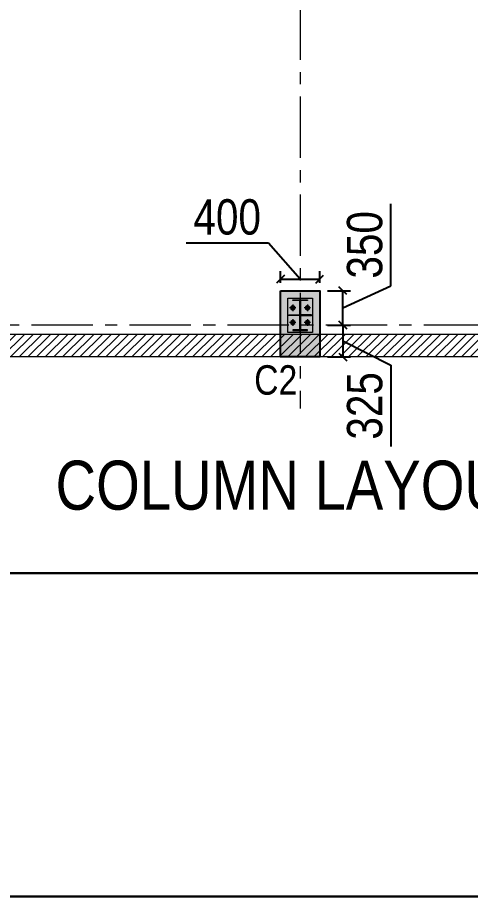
# Model space of a CAD drawing. Header units: inches. Extents: x 683042 to 921062, y -316188 to -5771.
# Drawn here: x 817568 to 822184, y -92525 to -83562 of the extents above; entities that cross this region are included whole.
import ezdxf

# ---------------------------------------------------------------- set-up
doc = ezdxf.new("R2010")
doc.units = ezdxf.units.IN
doc.header["$MEASUREMENT"] = 0
doc.linetypes.add('CENTER', pattern=[2, 1.25, -0.25, 0.25, -0.25])
doc.layers.add('CENTER LINE.(FSH)', color=10, linetype='CENTER', lineweight=0)
doc.layers.add('R-text', color=7, linetype='Continuous', lineweight=30)
for name, color, linetype in [('DETAIL-A', 41, 'Continuous'), ('R-column', 5, 'Continuous'), ('WALL', 30, 'Continuous')]:
    doc.layers.add(name, color=color, linetype=linetype)
doc.styles.add('ROMAND', font='swissc.ttf')
doc.dimstyles.new('CHIRAG', dxfattribs={"dimscale": 80, "dimtxt": 2.5, "dimasz": 2, "dimexe": 1, "dimexo": 1, "dimgap": 1, "dimtad": 0, "dimdec": 0, "dimzin": 0, "dimdsep": 46, "dimtxsty": 'ROMAND', "dimblk": 'OBLIQUE', "dimcen": 1, "dimclrd": 8, "dimclre": 8, "dimclrt": 256, "dimadec": 0, "dimazin": 0, "dimtfac": 1, "dimtdec": 0, "dimtmove": 0, "dimatfit": 3, "dimfxl": 15, "dimtolj": 1, "dimtzin": 0, "dimlwd": -1, "dimlwe": -1, "dimarcsym": 1})

# ---------------------------------------------------------------- blocks, each defined once
blk = doc.blocks.new('A$C168B1277')
at = {"lineweight": 5}
h = blk.add_hatch(color=3, dxfattribs=at)
h.dxf.hatch_style = 1
h.paths.add_polyline_path([(50, 331.1), (200, 331.1), (200, 325.1), (50, 325.1)])
h = blk.add_hatch(color=3, dxfattribs=at)
h.dxf.hatch_style = 1
h.paths.add_polyline_path([(128, 25.1), (128, 325.1), (122, 325.1), (122, 25.1)])
h = blk.add_hatch(color=3, dxfattribs=at)
h.dxf.hatch_style = 1
h.paths.add_polyline_path([(50, 19.1), (200, 19.1), (200, 25.1), (50, 25.1)])
at = {"layer": 'DETAIL-A', "lineweight": 5}
h = blk.add_hatch(color=256, dxfattribs=at)
h.dxf.hatch_style = 1
h.paths.add_polyline_path([(122, 171.1), (10, 171.1), (10, 179.1), (122, 179.1)])
h = blk.add_hatch(color=256, dxfattribs=at)
h.dxf.hatch_style = 1
h.paths.add_polyline_path([(128, 171.1), (240, 171.1), (240, 179.1), (128, 179.1)])
at = {"linetype": 'CENTER', "lineweight": 5}
blk.add_line((125, 0), (125, 350), dxfattribs=at)
at = {"lineweight": 5}
for points in [[(10, 171.1), (122, 171.1), (122, 179.1), (10, 179.1)], [(240, 171.1), (128, 171.1), (128, 179.1), (240, 179.1)]]:
    blk.add_lwpolyline(points, close=True, dxfattribs=at)
at = {"layer": 'DETAIL-A', "lineweight": 5}
for p, q in [((50, 215.5), (50, 284.5)), ((200, 215.5), (200, 284.5)), ((81.9, 250), (18.1, 250)), ((231.9, 250), (168.1, 250)), ((81.9, 100), (18.1, 100)), ((50, 65.5), (50, 134.5)), ((231.9, 100), (168.1, 100)), ((200, 65.5), (200, 134.5))]:
    blk.add_line(p, q, dxfattribs=at)
at = {"layer": 'DETAIL-A', "linetype": 'CENTER', "lineweight": 5, "ltscale": 20}
for p, q in [((125, 350), (125, 0.1)), ((0, 175), (250, 175))]:
    blk.add_line(p, q, dxfattribs=at)
at = {"layer": 'DETAIL-A', "color": 1, "lineweight": 5}
blk.add_lwpolyline([(250, 0), (250, 350), (0, 350), (0, 0)], close=True, dxfattribs=at)
at = {"layer": 'DETAIL-A', "lineweight": 5}
for points in [[(29.9, 262), (49.6, 273), (70, 260.8), (70, 238.1), (49.6, 226.7), (29.9, 238.5)], [(179.9, 262), (199.6, 273), (220, 260.8), (220, 238.1), (199.6, 226.7), (179.9, 238.5)], [(29.9, 112), (49.6, 123), (70, 110.8), (70, 88.1), (49.6, 76.7), (29.9, 88.5)], [(179.9, 112), (199.6, 123), (220, 110.8), (220, 88.1), (199.6, 76.7), (179.9, 88.5)]]:
    blk.add_lwpolyline(points, close=True, dxfattribs=at)
at = {"layer": 'DETAIL-A', "color": 3, "lineweight": 5}
for points in [[(50, 331.1), (200, 331.1), (200, 325.1), (50, 325.1)], [(128, 25.1), (128, 325.1), (122, 325.1), (122, 25.1)], [(50, 19.1), (200, 19.1), (200, 25.1), (50, 25.1)]]:
    blk.add_lwpolyline(points, close=True, dxfattribs=at)
at = {"layer": 'DETAIL-A', "lineweight": 5}
for centre, radius in [((50, 250), 20), ((200, 250), 20), ((50, 250), 12), ((200, 250), 12), ((50, 100), 20), ((50, 100), 12), ((200, 100), 20), ((200, 100), 12)]:
    blk.add_circle(centre, radius, dxfattribs=at)
blk = doc.blocks.new('COL')
at = {"layer": 'R-column'}
h = blk.add_hatch(color=256, dxfattribs=at)
h.dxf.hatch_style = 1
h.paths.add_polyline_path([(734065.9, -92445.4), (734465.9, -92445.4), (734465.9, -93120.4), (734065.9, -93120.4)])
blk.add_lwpolyline([(734065.9, -92445.4), (734465.9, -92445.4), (734465.9, -93120.4), (734065.9, -93120.4)], close=True, dxfattribs=at)
blk = doc.blocks.new('_Oblique')
at = {"color": 0, "linetype": 'ByBlock', "lineweight": -2}
blk.add_line((-0.5, -0.5), (0.5, 0.5), dxfattribs=at)
blk = doc.blocks.new('*D243')
at = {"color": 8, "linetype": 'Continuous', "transparency": 16777216}
for p, q in [((820728.1, -86698.1), (820963.4, -86698.1)), ((820728.1, -87023.1), (820963.4, -87023.1))]:
    blk.add_line(p, q, dxfattribs=at)
at = {"color": 8, "transparency": 16777216}
for p, q in [((820883.4, -86698.1), (820883.4, -87023.1)), ((820883.4, -86860.6), (821373.5, -87106.9)), ((821373.5, -87106.9), (821373.5, -87937.5))]:
    blk.add_line(p, q, dxfattribs=at)
at = {"layer": 'Defpoints', "color": 0, "transparency": 16777216}
for p in [(820648.1, -86698.1), (820648.1, -87023.1), (820883.4, -87023.1)]:
    blk.add_point(p, dxfattribs=at)
at = {"color": 8, "transparency": 16777216, "xscale": 80, "yscale": 80, "zscale": 80}
for p, rotation in [((820883.4, -86698.1), 90), ((820883.4, -87023.1), 270)]:
    blk.add_blockref('_Oblique', p, dxfattribs=dict(at, rotation=rotation))
at = {"lineweight": 5, "transparency": 16777216, "insert": (821108.5, -87522.2), "char_height": 360, "attachment_point": 5, "rotation": 90, "style": 'ROMAND'}
blk.add_mtext('\\A1;325', dxfattribs=at)
blk = doc.blocks.new('*D244')
at = {"color": 8, "transparency": 16777216}
for p, q in [((821372.6, -86297), (821372.6, -85462.8)), ((820883.4, -86523.1), (821372.6, -86297)), ((820883.4, -86698.1), (820883.4, -86348.1))]:
    blk.add_line(p, q, dxfattribs=at)
at = {"color": 8, "linetype": 'Continuous', "transparency": 16777216}
for p, q in [((820728.1, -86348.1), (820963.4, -86348.1)), ((820728.1, -86698.1), (820963.4, -86698.1))]:
    blk.add_line(p, q, dxfattribs=at)
at = {"layer": 'Defpoints', "color": 0, "transparency": 16777216}
for p in [(820648.1, -86348.1), (820883.4, -86348.1), (820648.1, -86698.1)]:
    blk.add_point(p, dxfattribs=at)
at = {"color": 8, "transparency": 16777216, "xscale": 80, "yscale": 80, "zscale": 80}
for p, rotation in [((820883.4, -86348.1), 90), ((820883.4, -86698.1), 270)]:
    blk.add_blockref('_Oblique', p, dxfattribs=dict(at, rotation=rotation))
at = {"lineweight": 5, "transparency": 16777216, "insert": (821108, -85879.9), "char_height": 360, "attachment_point": 5, "rotation": 90, "style": 'ROMAND'}
blk.add_mtext('\\A1;350', dxfattribs=at)
blk = doc.blocks.new('*D249')
at = {"color": 8, "transparency": 16777216}
for p, q in [((820124.3, -85862.2), (819285.7, -85862.2)), ((820448.1, -86229.2), (820124.3, -85862.2)), ((820248.1, -86229.2), (820648.1, -86229.2))]:
    blk.add_line(p, q, dxfattribs=at)
at = {"color": 8, "linetype": 'Continuous', "transparency": 16777216}
for p, q in [((820248.1, -86268.1), (820248.1, -86149.2)), ((820648.1, -86268.1), (820648.1, -86149.2))]:
    blk.add_line(p, q, dxfattribs=at)
at = {"layer": 'Defpoints', "color": 0, "transparency": 16777216}
for p in [(820648.1, -86229.2), (820248.1, -86348.1), (820648.1, -86348.1)]:
    blk.add_point(p, dxfattribs=at)
at = {"color": 8, "transparency": 16777216, "xscale": 80, "yscale": 80, "zscale": 80, "rotation": 180}
blk.add_blockref('_Oblique', (820248.1, -86229.2), dxfattribs=at)
at = {"color": 8, "transparency": 16777216, "xscale": 80, "yscale": 80, "zscale": 80}
blk.add_blockref('_Oblique', (820648.1, -86229.2), dxfattribs=at)
at = {"lineweight": 5, "transparency": 16777216, "insert": (819705, -85597.6), "char_height": 360, "attachment_point": 5, "style": 'ROMAND'}
blk.add_mtext('\\A1;400', dxfattribs=at)

msp = doc.modelspace()

# ---------------------------------------------------------------- hatches: boundary and pattern name
at = {"lineweight": 5}
h = msp.add_hatch(dxfattribs=at)
h.set_pattern_fill('ANSI31', color=8, scale=500)
h.set_pattern_definition([(45, (88971.894, 25203.18), (-44.194174, 44.194174), [])])
h.paths.add_polyline_path([(812448.068, -63023.059), (828448.068, -63023.059), (828448.068, -87023.059), (812448.068, -87023.059)])
h.paths.add_polyline_path([(812678.068, -63253.059), (828218.068, -63253.059), (828218.068, -86793.059), (812678.068, -86793.059)], flags=16)

# ---------------------------------------------------------------- linework, layer by layer
at = {"color": 1, "lineweight": 30}
for points in [[(830496.951, -92524.94), (807066.126, -92524.94), (807066.126, -59390.439), (830496.951, -59390.439)], [(807066.126, -89227.736), (827199.747, -89227.736), (827199.747, -92524.94), (807066.126, -92524.94)]]:
    msp.add_lwpolyline(points, close=True, dxfattribs=at)
at = {"layer": 'CENTER LINE.(FSH)', "lineweight": 5, "ltscale": 500}
for p, q in [((820448.068, -60367.889), (820448.068, -87549.671)), ((829334.529, -86698.059), (808278.266, -86698.059))]:
    msp.add_line(p, q, dxfattribs=at)
at = {"layer": 'WALL', "lineweight": 5}
for points in [[(812448.068, -63023.059), (828448.068, -63023.059), (828448.068, -87023.059), (812448.068, -87023.059)], [(812678.068, -63253.059), (828218.068, -63253.059), (828218.068, -86793.059), (812678.068, -86793.059)]]:
    msp.add_lwpolyline(points, close=True, dxfattribs=at)

# ---------------------------------------------------------------- block references
at = {"lineweight": 5, "xscale": -1, "rotation": 180}
msp.add_blockref('A$C168B1277', (820323.068, -86423.059), dxfattribs=at)
at = {"layer": 'R-column'}
msp.add_blockref('COL', (86182.214, 6097.354), dxfattribs=at)

# ---------------------------------------------------------------- texts
at = {"color": 3, "lineweight": 5, "insert": (820420.998, -88334.255), "char_height": 500, "width": 8731.09091, "attachment_point": 5, "style": 'ROMAND'}
msp.add_mtext('\\A1;{\\C256;COLUMN LAYOUT}', dxfattribs=at)
at = {"layer": 'R-text', "lineweight": 5, "insert": (820199.686, -87260.08), "char_height": 300, "width": 335.03611, "attachment_point": 5, "style": 'ROMAND'}
msp.add_mtext('\\A1;C2', dxfattribs=at)

# ---------------------------------------------------------------- dimensions: what is measured, and where the dimension line sits
at = {"lineweight": 5}
dim = msp.add_linear_dim(base=(820648.068, -86229.249), p1=(820248.068, -86348.059), p2=(820648.068, -86348.059), dimstyle='CHIRAG', override={"dimtxt": 4.5, "dimasz": 1, "dimtad": 1, "dimtmove": 1}, dxfattribs=at)
dim.commit()
dim.dimension.update_dxf_attribs({"geometry": '*D249', "text_midpoint": (820044.334, -85862.169), "dimtype": 160})
for base, p2, picture, middle in [((820883.438, -86348.059), (820648.068, -86348.059), '*D244', (821372.555, -86216.956)), ((820883.438, -87023.059), (820648.068, -87023.059), '*D243', (821373.49, -87186.869))]:
    dim = msp.add_linear_dim(base=base, p1=(820648.068, -86698.059), p2=p2, angle=90, dimstyle='CHIRAG', override={"dimtxt": 4.5, "dimasz": 1, "dimtad": 1, "dimtmove": 1}, dxfattribs=at)
    dim.commit()
    dim.dimension.update_dxf_attribs({"geometry": picture, "text_midpoint": middle, "dimtype": 160})

doc.saveas('drawing.dxf')
